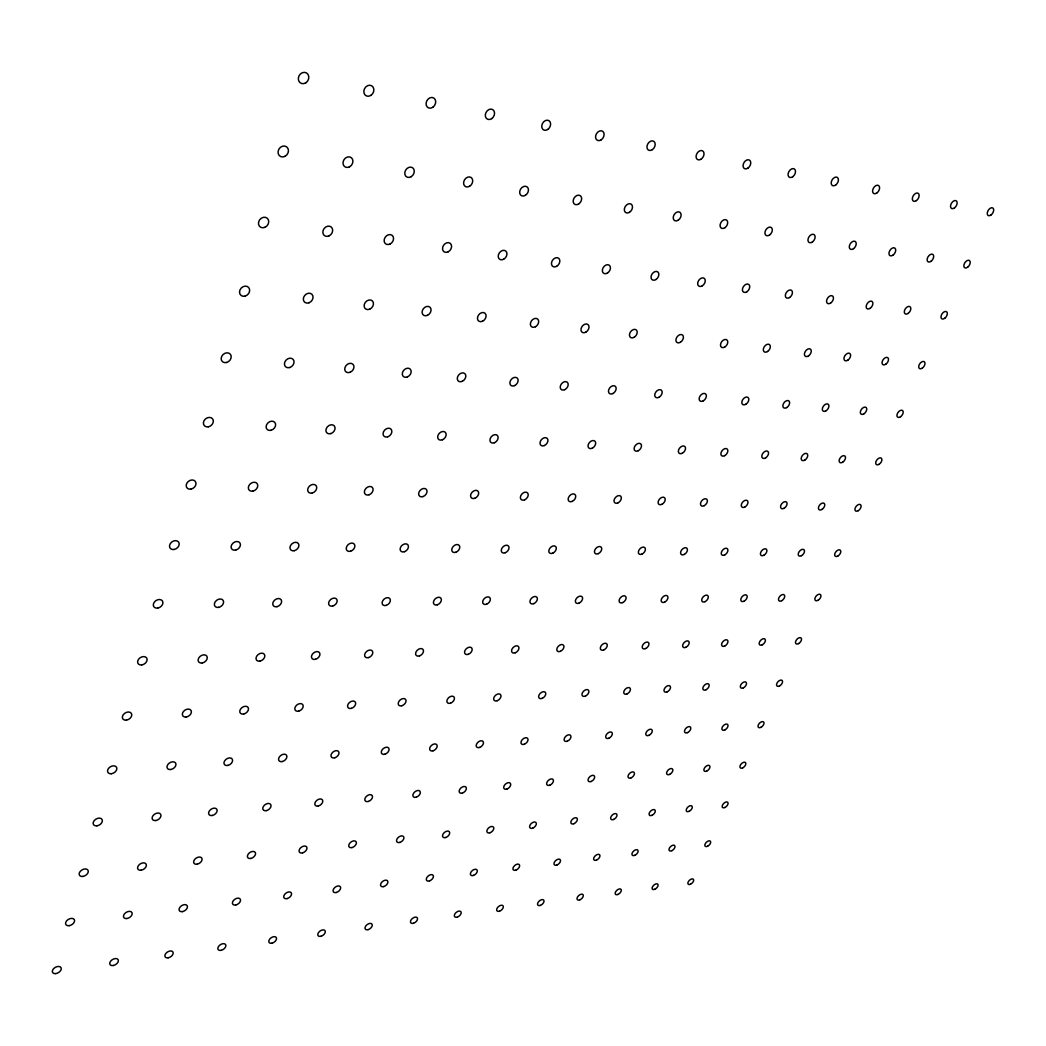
<?xml version="1.0" encoding="UTF-8"?>
<svg xmlns="http://www.w3.org/2000/svg" width="1046" height="1046" viewBox="0 0 1046 1046"><rect width="100%" height="100%" fill="white"/><g stroke="black" fill="none" stroke-linecap="round" stroke-linejoin="round"><path stroke-width="1.5" d="M991.033 214.979A4.432 2.628 -58.3 0 0 992.942 208.062A4.432 2.628 -58.3 0 0 987.437 212.155A4.432 2.628 -58.3 0 0 991.033 214.979M967.628 267.24A4.341 2.589 -57.1 0 0 969.459 260.532A4.341 2.589 -57.1 0 0 964.007 264.599A4.341 2.589 -57.1 0 0 967.628 267.24M944.8 318.232A4.262 2.537 -55.9 0 0 946.552 311.708A4.262 2.537 -55.9 0 0 941.152 315.761A4.262 2.537 -55.9 0 0 944.8 318.232M922.284 368.153A4.184 2.497 -54.7 0 0 924.35 361.759A4.184 2.497 -54.7 0 0 918.924 365.433A4.184 2.497 -54.7 0 0 922.284 368.153M900.541 416.739A4.119 2.445 -53.6 0 0 902.528 410.503A4.119 2.445 -53.6 0 0 897.154 414.177A4.119 2.445 -53.6 0 0 900.541 416.739M879.071 464.319A4.053 2.406 -52.5 0 0 881.36 458.213A4.053 2.406 -52.5 0 0 875.986 461.521A4.053 2.406 -52.5 0 0 879.071 464.319M858.321 510.657A3.988 2.354 -51.4 0 0 860.544 504.708A3.988 2.354 -51.4 0 0 855.21 508.016A3.988 2.354 -51.4 0 0 858.321 510.657M837.833 556.054A3.936 2.301 -50.3 0 0 840.343 550.222A3.936 2.301 -50.3 0 0 835.022 553.203A3.936 2.301 -50.3 0 0 837.833 556.054M818.024 600.299A3.87 2.262 -49.3 0 0 820.469 594.599A3.87 2.262 -49.3 0 0 815.187 597.593A3.87 2.262 -49.3 0 0 818.024 600.299M798.66 643.552A3.831 2.21 -48.4 0 0 801.053 637.982A3.831 2.21 -48.4 0 0 795.81 640.989A3.831 2.21 -48.4 0 0 798.66 643.552M779.518 685.954A3.779 2.17 -47.5 0 0 782.173 680.501A3.779 2.17 -47.5 0 0 776.956 683.195A3.779 2.17 -47.5 0 0 779.518 685.954M761.004 727.31A3.739 2.118 -46.6 0 0 763.606 721.975A3.739 2.118 -46.6 0 0 758.428 724.695A3.739 2.118 -46.6 0 0 761.004 727.31M742.673 767.882A3.687 2.079 -45.8 0 0 745.537 762.665A3.687 2.079 -45.8 0 0 740.398 765.084A3.687 2.079 -45.8 0 0 742.673 767.882M724.956 807.473A3.648 2.027 -45 0 0 727.768 802.36A3.648 2.027 -45 0 0 722.655 804.805A3.648 2.027 -45 0 0 724.956 807.473M707.606 846.227A3.622 1.987 -44.3 0 0 710.378 841.206A3.622 1.987 -44.3 0 0 705.292 843.677A3.622 1.987 -44.3 0 0 707.606 846.227M690.412 884.262A3.583 1.948 -43.7 0 0 693.433 879.346A3.583 1.948 -43.7 0 0 688.412 881.543A3.583 1.948 -43.7 0 0 690.412 884.262M954.475 207.919A4.511 2.746 -58.5 0 0 956.332 200.858A4.511 2.746 -58.5 0 0 950.696 205.029A4.511 2.746 -58.5 0 0 954.475 207.919M931.071 261.278A4.419 2.693 -57.2 0 0 932.862 254.426A4.419 2.693 -57.2 0 0 927.279 258.571A4.419 2.693 -57.2 0 0 931.071 261.278M908.033 313.473A4.328 2.641 -55.9 0 0 910.125 306.766A4.328 2.641 -55.9 0 0 904.529 310.505A4.328 2.641 -55.9 0 0 908.033 313.473M885.779 364.23A4.249 2.589 -54.7 0 0 887.806 357.706A4.249 2.589 -54.7 0 0 882.249 361.445A4.249 2.589 -54.7 0 0 885.779 364.23M863.839 413.902A4.184 2.55 -53.4 0 0 866.166 407.522A4.184 2.55 -53.4 0 0 860.61 410.882A4.184 2.55 -53.4 0 0 863.839 413.902M842.645 462.24A4.119 2.497 -52.2 0 0 844.907 456.03A4.119 2.497 -52.2 0 0 839.389 459.39A4.119 2.497 -52.2 0 0 842.645 462.24M821.96 509.441A4.053 2.445 -51.1 0 0 824.156 503.374A4.053 2.445 -51.1 0 0 818.678 506.761A4.053 2.445 -51.1 0 0 821.96 509.441M801.524 555.661A4.001 2.393 -50 0 0 804.008 549.738A4.001 2.393 -50 0 0 798.556 552.759A4.001 2.393 -50 0 0 801.524 555.661M781.78 600.692A3.936 2.34 -48.9 0 0 784.212 594.899A3.936 2.34 -48.9 0 0 778.799 597.946A3.936 2.34 -48.9 0 0 781.78 600.692M762.273 644.807A3.896 2.288 -47.9 0 0 764.992 639.145A3.896 2.288 -47.9 0 0 759.592 641.865A3.896 2.288 -47.9 0 0 762.273 644.807M743.431 687.823A3.844 2.249 -47 0 0 746.086 682.28A3.844 2.249 -47 0 0 740.725 685.025A3.844 2.249 -47 0 0 743.431 687.823M724.996 729.86A3.792 2.197 -46.1 0 0 727.598 724.447A3.792 2.197 -46.1 0 0 722.276 727.205A3.792 2.197 -46.1 0 0 724.996 729.86M706.756 771.085A3.753 2.144 -45.3 0 0 709.633 765.79A3.753 2.144 -45.3 0 0 704.35 768.248A3.753 2.144 -45.3 0 0 706.756 771.085M689.131 811.317A3.713 2.092 -44.5 0 0 691.955 806.113A3.713 2.092 -44.5 0 0 686.699 808.597A3.713 2.092 -44.5 0 0 689.131 811.317M671.885 850.66A3.674 2.053 -43.8 0 0 674.657 845.56A3.674 2.053 -43.8 0 0 669.44 848.084A3.674 2.053 -43.8 0 0 671.885 850.66M654.796 889.27A3.648 2 -43.1 0 0 657.829 884.275A3.648 2 -43.1 0 0 652.665 886.511A3.648 2 -43.1 0 0 654.796 889.27M916.453 200.584A4.589 2.85 -58.6 0 0 918.27 193.366A4.589 2.85 -58.6 0 0 912.491 197.602A4.589 2.85 -58.6 0 0 916.453 200.584M893.088 255.08A4.498 2.811 -57.3 0 0 894.827 248.072A4.498 2.811 -57.3 0 0 889.1 252.295A4.498 2.811 -57.3 0 0 893.088 255.08M870.076 308.361A4.406 2.746 -55.9 0 0 872.142 301.51A4.406 2.746 -55.9 0 0 866.389 305.327A4.406 2.746 -55.9 0 0 870.076 308.361M847.875 360.151A4.328 2.693 -54.5 0 0 849.862 353.496A4.328 2.693 -54.5 0 0 844.161 357.301A4.328 2.693 -54.5 0 0 847.875 360.151M825.987 410.817A4.249 2.641 -53.2 0 0 828.288 404.305A4.249 2.641 -53.2 0 0 822.587 407.718A4.249 2.641 -53.2 0 0 825.987 410.817M804.858 460.083A4.184 2.589 -52 0 0 807.094 453.755A4.184 2.589 -52 0 0 801.445 457.18A4.184 2.589 -52 0 0 804.858 460.083M784.016 508.317A4.119 2.537 -50.7 0 0 786.553 502.132A4.119 2.537 -50.7 0 0 780.904 505.192A4.119 2.537 -50.7 0 0 784.016 508.317M763.894 555.256A4.066 2.484 -49.6 0 0 766.365 549.215A4.066 2.484 -49.6 0 0 760.756 552.301A4.066 2.484 -49.6 0 0 763.894 555.256M744.242 601.097A4.014 2.432 -48.5 0 0 746.648 595.213A4.014 2.432 -48.5 0 0 741.091 598.312A4.014 2.432 -48.5 0 0 744.242 601.097M724.813 645.997A3.962 2.38 -47.4 0 0 727.532 640.244A3.962 2.38 -47.4 0 0 721.988 643.002A3.962 2.38 -47.4 0 0 724.813 645.997M706.063 689.745A3.909 2.327 -46.4 0 0 708.717 684.11A3.909 2.327 -46.4 0 0 703.213 686.908A3.909 2.327 -46.4 0 0 706.063 689.745M687.523 732.618A3.87 2.275 -45.5 0 0 690.452 727.114A3.87 2.275 -45.5 0 0 684.986 729.585A3.87 2.275 -45.5 0 0 687.523 732.618M669.61 774.406A3.818 2.223 -44.7 0 0 672.486 769.019A3.818 2.223 -44.7 0 0 667.06 771.517A3.818 2.223 -44.7 0 0 669.61 774.406M652.089 815.279A3.779 2.17 -43.9 0 0 654.914 809.983A3.779 2.17 -43.9 0 0 649.527 812.533A3.779 2.17 -43.9 0 0 652.089 815.279M634.739 855.34A3.739 2.118 -43.1 0 0 637.838 850.176A3.739 2.118 -43.1 0 0 632.503 852.412A3.739 2.118 -43.1 0 0 634.739 855.34M617.99 894.435A3.713 2.066 -42.5 0 0 621.036 889.375A3.713 2.066 -42.5 0 0 615.728 891.65A3.713 2.066 -42.5 0 0 617.99 894.435M876.901 192.961A4.668 2.981 -58.8 0 0 878.653 185.573A4.668 2.981 -58.8 0 0 872.73 189.888A4.668 2.981 -58.8 0 0 876.901 192.961M853.588 248.634A4.576 2.929 -57.3 0 0 855.262 241.482A4.576 2.929 -57.3 0 0 849.404 245.784A4.576 2.929 -57.3 0 0 853.588 248.634M830.629 303.052A4.485 2.863 -55.9 0 0 832.642 296.057A4.485 2.863 -55.9 0 0 826.745 299.941A4.485 2.863 -55.9 0 0 830.629 303.052M808.493 355.915A4.406 2.811 -54.4 0 0 810.441 349.116A4.406 2.811 -54.4 0 0 804.596 352.999A4.406 2.811 -54.4 0 0 808.493 355.915M786.684 407.6A4.328 2.759 -53 0 0 788.946 400.958A4.328 2.759 -53 0 0 783.101 404.449A4.328 2.759 -53 0 0 786.684 407.6M765.646 457.86A4.262 2.693 -51.6 0 0 767.842 451.388A4.262 2.693 -51.6 0 0 762.037 454.879A4.262 2.693 -51.6 0 0 765.646 457.86M744.883 507.009A4.197 2.641 -50.3 0 0 747.406 500.707A4.197 2.641 -50.3 0 0 741.601 503.819A4.197 2.641 -50.3 0 0 744.883 507.009M724.865 554.838A4.132 2.576 -49.1 0 0 727.323 548.692A4.132 2.576 -49.1 0 0 721.557 551.83A4.132 2.576 -49.1 0 0 724.865 554.838M705.082 601.646A4.079 2.523 -47.9 0 0 707.841 595.645A4.079 2.523 -47.9 0 0 702.114 598.443A4.079 2.523 -47.9 0 0 705.082 601.646M686.006 647.239A4.027 2.458 -46.9 0 0 688.713 641.368A4.027 2.458 -46.9 0 0 683.012 644.192A4.027 2.458 -46.9 0 0 686.006 647.239M667.139 691.864A3.975 2.406 -45.8 0 0 670.133 686.137A3.975 2.406 -45.8 0 0 664.485 688.621A3.975 2.406 -45.8 0 0 667.139 691.864M648.938 735.351A3.936 2.354 -44.9 0 0 651.88 729.742A3.936 2.354 -44.9 0 0 646.258 732.265A3.936 2.354 -44.9 0 0 648.938 735.351M631.156 777.845A3.896 2.301 -44 0 0 634.046 772.353A3.896 2.301 -44 0 0 628.463 774.916A3.896 2.301 -44 0 0 631.156 777.845M613.544 819.476A3.844 2.236 -43.2 0 0 616.709 814.128A3.844 2.236 -43.2 0 0 611.191 816.364A3.844 2.236 -43.2 0 0 613.544 819.476M596.56 860.073A3.818 2.184 -42.5 0 0 599.672 854.83A3.818 2.184 -42.5 0 0 594.18 857.119A3.818 2.184 -42.5 0 0 596.56 860.073M579.942 899.782A3.779 2.131 -41.8 0 0 583.001 894.631A3.779 2.131 -41.8 0 0 577.549 896.958A3.779 2.131 -41.8 0 0 579.942 899.782M835.702 185.011A4.759 3.112 -59 0 0 837.401 177.454A4.759 3.112 -59 0 0 831.322 181.86A4.759 3.112 -59 0 0 835.702 185.011M812.467 241.927A4.655 3.046 -57.4 0 0 814.089 234.605A4.655 3.046 -57.4 0 0 808.074 238.998A4.655 3.046 -57.4 0 0 812.467 241.927M789.586 297.522A4.563 2.994 -55.8 0 0 791.561 290.383A4.563 2.994 -55.8 0 0 785.507 294.331A4.563 2.994 -55.8 0 0 789.586 297.522M767.555 351.508A4.485 2.929 -54.2 0 0 769.451 344.565A4.485 2.929 -54.2 0 0 763.462 348.514A4.485 2.929 -54.2 0 0 767.555 351.508M745.837 404.266A4.406 2.863 -52.7 0 0 748.073 397.493A4.406 2.863 -52.7 0 0 742.059 401.036A4.406 2.863 -52.7 0 0 745.837 404.266M724.656 455.677A4.341 2.798 -51.3 0 0 727.232 449.074A4.341 2.798 -51.3 0 0 721.217 452.225A4.341 2.798 -51.3 0 0 724.656 455.677M704.259 505.663A4.276 2.746 -49.9 0 0 706.756 499.23A4.276 2.746 -49.9 0 0 700.794 502.407A4.276 2.746 -49.9 0 0 704.259 505.663M684.359 554.406A4.21 2.68 -48.6 0 0 686.791 548.143A4.21 2.68 -48.6 0 0 680.881 551.334A4.21 2.68 -48.6 0 0 684.359 554.406M664.707 602.091A4.158 2.615 -47.4 0 0 667.453 595.985A4.158 2.615 -47.4 0 0 661.556 598.822A4.158 2.615 -47.4 0 0 664.707 602.091M645.761 648.507A4.106 2.55 -46.2 0 0 648.455 642.545A4.106 2.55 -46.2 0 0 642.597 645.408A4.106 2.55 -46.2 0 0 645.761 648.507M627.025 693.929A4.053 2.497 -45.2 0 0 630.032 688.111A4.053 2.497 -45.2 0 0 624.214 690.648A4.053 2.497 -45.2 0 0 627.025 693.929M608.981 738.175A4.001 2.432 -44.2 0 0 611.923 732.488A4.001 2.432 -44.2 0 0 606.144 735.05A4.001 2.432 -44.2 0 0 608.981 738.175M591.108 781.493A3.962 2.38 -43.3 0 0 594.337 775.949A3.962 2.38 -43.3 0 0 588.61 778.198A3.962 2.38 -43.3 0 0 591.108 781.493M573.875 823.712A3.923 2.314 -42.5 0 0 577.052 818.273A3.923 2.314 -42.5 0 0 571.378 820.574A3.923 2.314 -42.5 0 0 573.875 823.712M557.047 864.977A3.883 2.262 -41.7 0 0 560.172 859.642A3.883 2.262 -41.7 0 0 554.524 861.982A3.883 2.262 -41.7 0 0 557.047 864.977M540.364 905.405A3.844 2.21 -41 0 0 543.763 900.201A3.844 2.21 -41 0 0 538.18 902.24A3.844 2.21 -41 0 0 540.364 905.405M792.776 176.722A4.851 3.243 -59.2 0 0 794.411 168.994A4.851 3.243 -59.2 0 0 788.174 173.479A4.851 3.243 -59.2 0 0 792.776 176.722M769.647 234.945A4.746 3.19 -57.4 0 0 771.203 227.453A4.746 3.19 -57.4 0 0 765.031 231.924A4.746 3.19 -57.4 0 0 769.647 234.945M746.87 291.769A4.655 3.125 -55.7 0 0 748.792 284.46A4.655 3.125 -55.7 0 0 742.568 288.5A4.655 3.125 -55.7 0 0 746.87 291.769M724.695 347.089A4.563 3.06 -54 0 0 726.97 339.976A4.563 3.06 -54 0 0 720.72 343.572A4.563 3.06 -54 0 0 724.695 347.089M703.357 400.801A4.485 2.981 -52.4 0 0 705.553 393.884A4.485 2.981 -52.4 0 0 699.369 397.493A4.485 2.981 -52.4 0 0 703.357 400.801M682.306 453.258A4.419 2.916 -50.8 0 0 684.855 446.524A4.419 2.916 -50.8 0 0 678.658 449.741A4.419 2.916 -50.8 0 0 682.306 453.258M662.053 504.25A4.354 2.85 -49.3 0 0 664.524 497.687A4.354 2.85 -49.3 0 0 658.392 500.929A4.354 2.85 -49.3 0 0 662.053 504.25M642.048 554.079A4.289 2.785 -48 0 0 644.859 547.699A4.289 2.785 -48 0 0 638.74 550.562A4.289 2.785 -48 0 0 642.048 554.079M622.788 602.561A4.223 2.72 -46.7 0 0 625.534 596.325A4.223 2.72 -46.7 0 0 619.467 599.227A4.223 2.72 -46.7 0 0 622.788 602.561M603.764 649.945A4.171 2.654 -45.5 0 0 606.824 643.891A4.171 2.654 -45.5 0 0 600.783 646.428A4.171 2.654 -45.5 0 0 603.764 649.945M585.433 696.087A4.132 2.589 -44.4 0 0 588.44 690.164A4.132 2.589 -44.4 0 0 582.439 692.74A4.132 2.589 -44.4 0 0 585.433 696.087M567.311 741.209A4.079 2.523 -43.4 0 0 570.606 735.456A4.079 2.523 -43.4 0 0 564.67 737.705A4.079 2.523 -43.4 0 0 567.311 741.209M549.843 785.18A4.04 2.458 -42.5 0 0 553.086 779.532A4.04 2.458 -42.5 0 0 547.189 781.833A4.04 2.458 -42.5 0 0 549.843 785.18M532.793 828.118A4.001 2.406 -41.7 0 0 535.983 822.574A4.001 2.406 -41.7 0 0 530.126 824.928A4.001 2.406 -41.7 0 0 532.793 828.118M515.9 870.141A3.962 2.34 -40.9 0 0 519.378 864.767A3.962 2.34 -40.9 0 0 513.586 866.794A3.962 2.34 -40.9 0 0 515.9 870.141M499.622 911.131A3.923 2.275 -40.2 0 0 503.048 905.836A3.923 2.275 -40.2 0 0 497.295 907.928A3.923 2.275 -40.2 0 0 499.622 911.131M748.008 168.079A4.942 3.4 -59.4 0 0 749.564 160.156A4.942 3.4 -59.4 0 0 743.157 164.745A4.942 3.4 -59.4 0 0 748.008 168.079M724.996 227.662A4.838 3.334 -57.4 0 0 726.473 219.987A4.838 3.334 -57.4 0 0 720.145 224.55A4.838 3.334 -57.4 0 0 724.996 227.662M702.363 285.78A4.746 3.256 -55.6 0 0 704.22 278.301A4.746 3.256 -55.6 0 0 697.826 282.407A4.746 3.256 -55.6 0 0 702.363 285.78M680.331 342.317A4.655 3.19 -53.7 0 0 682.554 335.047A4.655 3.19 -53.7 0 0 676.134 338.708A4.655 3.19 -53.7 0 0 680.331 342.317M659.137 397.192A4.576 3.112 -52 0 0 661.294 390.119A4.576 3.112 -52 0 0 654.94 393.806A4.576 3.112 -52 0 0 659.137 397.192M638.256 450.748A4.498 3.046 -50.3 0 0 640.767 443.883A4.498 3.046 -50.3 0 0 634.399 447.152A4.498 3.046 -50.3 0 0 638.256 450.748M617.898 502.917A4.432 2.968 -48.7 0 0 620.762 496.249A4.432 2.968 -48.7 0 0 614.407 499.125A4.432 2.968 -48.7 0 0 617.898 502.917M598.338 553.622A4.367 2.903 -47.3 0 0 601.123 547.11A4.367 2.903 -47.3 0 0 594.821 550.026A4.367 2.903 -47.3 0 0 598.338 553.622M579 603.15A4.315 2.824 -45.9 0 0 582.125 596.835A4.315 2.824 -45.9 0 0 575.849 599.371A4.315 2.824 -45.9 0 0 579 603.15M560.408 651.331A4.262 2.759 -44.7 0 0 563.467 645.16A4.262 2.759 -44.7 0 0 557.243 647.749A4.262 2.759 -44.7 0 0 560.408 651.331M542.273 698.323A4.21 2.68 -43.6 0 0 545.267 692.282A4.21 2.68 -43.6 0 0 539.095 694.923A4.21 2.68 -43.6 0 0 542.273 698.323M524.321 744.255A4.158 2.615 -42.6 0 0 527.642 738.398A4.158 2.615 -42.6 0 0 521.523 740.686A4.158 2.615 -42.6 0 0 524.321 744.255M507.062 788.998A4.119 2.55 -41.6 0 0 510.317 783.258A4.119 2.55 -41.6 0 0 504.237 785.598A4.119 2.55 -41.6 0 0 507.062 788.998M489.959 832.76A4.079 2.484 -40.8 0 0 493.516 827.177A4.079 2.484 -40.8 0 0 487.514 829.203A4.079 2.484 -40.8 0 0 489.959 832.76M473.511 875.41A4.04 2.419 -40.1 0 0 477.015 869.932A4.04 2.419 -40.1 0 0 471.04 872.011A4.04 2.419 -40.1 0 0 473.511 875.41M457.442 917.054A4.001 2.354 -39.4 0 0 460.881 911.681A4.001 2.354 -39.4 0 0 454.958 913.812A4.001 2.354 -39.4 0 0 457.442 917.054M701.265 159.057A5.047 3.556 -59.5 0 0 702.729 150.938A5.047 3.556 -59.5 0 0 696.152 155.619A5.047 3.556 -59.5 0 0 701.265 159.057M678.148 220.248A4.929 3.478 -57.4 0 0 680.018 212.351A4.929 3.478 -57.4 0 0 673.376 216.535A4.929 3.478 -57.4 0 0 678.148 220.248M655.947 279.53A4.838 3.413 -55.4 0 0 657.738 271.882A4.838 3.413 -55.4 0 0 651.161 276.066A4.838 3.413 -55.4 0 0 655.947 279.53M634.085 337.348A4.746 3.334 -53.4 0 0 636.269 329.908A4.746 3.334 -53.4 0 0 629.653 333.648A4.746 3.334 -53.4 0 0 634.085 337.348M612.812 393.571A4.655 3.256 -51.4 0 0 615.375 386.353A4.655 3.256 -51.4 0 0 608.746 389.661A4.655 3.256 -51.4 0 0 612.812 393.571M592.389 448.146A4.589 3.177 -49.6 0 0 594.873 441.124A4.589 3.177 -49.6 0 0 588.31 444.458A4.589 3.177 -49.6 0 0 592.389 448.146M572.227 501.4A4.511 3.099 -48 0 0 575.078 494.588A4.511 3.099 -48 0 0 568.514 497.517A4.511 3.099 -48 0 0 572.227 501.4M552.863 553.138A4.459 3.02 -46.4 0 0 555.648 546.496A4.459 3.02 -46.4 0 0 549.15 549.464A4.459 3.02 -46.4 0 0 552.863 553.138M533.735 603.647A4.393 2.942 -45 0 0 536.86 597.214A4.393 2.942 -45 0 0 530.387 599.803A4.393 2.942 -45 0 0 533.735 603.647M515.364 652.756A4.341 2.863 -43.8 0 0 518.424 646.467A4.341 2.863 -43.8 0 0 512.004 649.108A4.341 2.863 -43.8 0 0 515.364 652.756M497.177 700.742A4.289 2.785 -42.6 0 0 500.576 694.636A4.289 2.785 -42.6 0 0 494.209 696.924A4.289 2.785 -42.6 0 0 497.177 700.742M479.709 747.419A4.249 2.72 -41.6 0 0 483.043 741.457A4.249 2.72 -41.6 0 0 476.715 743.798A4.249 2.72 -41.6 0 0 479.709 747.419M462.41 793.051A4.21 2.641 -40.7 0 0 466.058 787.259A4.21 2.641 -40.7 0 0 459.809 789.272A4.21 2.641 -40.7 0 0 462.41 793.051M445.792 837.493A4.158 2.576 -39.8 0 0 449.375 831.805A4.158 2.576 -39.8 0 0 443.177 833.871A4.158 2.576 -39.8 0 0 445.792 837.493M429.566 880.863A4.132 2.497 -39.1 0 0 433.096 875.28A4.132 2.497 -39.1 0 0 426.938 877.411A4.132 2.497 -39.1 0 0 429.566 880.863M413.471 923.278A4.092 2.432 -38.5 0 0 417.302 917.865A4.092 2.432 -38.5 0 0 411.235 919.682A4.092 2.432 -38.5 0 0 413.471 923.278M652.403 149.63A5.152 3.726 -59.7 0 0 653.789 141.302A5.152 3.726 -59.7 0 0 647.016 146.074A5.152 3.726 -59.7 0 0 652.403 149.63M629.483 212.312A5.034 3.648 -57.4 0 0 631.287 204.218A5.034 3.648 -57.4 0 0 624.449 208.494A5.034 3.648 -57.4 0 0 629.483 212.312M607.504 273.006A4.929 3.569 -55.1 0 0 609.217 265.174A4.929 3.569 -55.1 0 0 602.457 269.45A4.929 3.569 -55.1 0 0 607.504 273.006M585.852 332.157A4.838 3.478 -52.9 0 0 587.983 324.548A4.838 3.478 -52.9 0 0 581.158 328.366A4.838 3.478 -52.9 0 0 585.852 332.157M564.801 389.648A4.746 3.4 -50.8 0 0 567.324 382.274A4.746 3.4 -50.8 0 0 560.486 385.647A4.746 3.4 -50.8 0 0 564.801 389.648M544.325 445.557A4.681 3.308 -48.9 0 0 547.228 438.418A4.681 3.308 -48.9 0 0 540.39 441.36A4.681 3.308 -48.9 0 0 544.325 445.557M524.674 499.818A4.602 3.23 -47.1 0 0 527.498 492.862A4.602 3.23 -47.1 0 0 520.725 495.856A4.602 3.23 -47.1 0 0 524.674 499.818M505.27 552.746A4.55 3.138 -45.5 0 0 508.461 546.012A4.55 3.138 -45.5 0 0 501.727 548.601A4.55 3.138 -45.5 0 0 505.27 552.746M486.651 604.17A4.485 3.06 -44 0 0 489.776 597.593A4.485 3.06 -44 0 0 483.095 600.247A4.485 3.06 -44 0 0 486.651 604.17M468.242 654.351A4.432 2.981 -42.7 0 0 471.72 647.997A4.432 2.981 -42.7 0 0 465.091 650.272A4.432 2.981 -42.7 0 0 468.242 654.351M450.578 703.147A4.38 2.89 -41.6 0 0 453.99 696.937A4.38 2.89 -41.6 0 0 447.413 699.264A4.38 2.89 -41.6 0 0 450.578 703.147M433.096 750.806A4.341 2.811 -40.5 0 0 436.836 744.791A4.341 2.811 -40.5 0 0 430.324 746.766A4.341 2.811 -40.5 0 0 433.096 750.806M416.321 797.17A4.289 2.733 -39.6 0 0 419.982 791.273A4.289 2.733 -39.6 0 0 413.523 793.326A4.289 2.733 -39.6 0 0 416.321 797.17M399.951 842.396A4.249 2.667 -38.8 0 0 403.56 836.617A4.249 2.667 -38.8 0 0 397.153 838.735A4.249 2.667 -38.8 0 0 399.951 842.396M383.725 886.59A4.21 2.589 -38.1 0 0 387.635 880.994A4.21 2.589 -38.1 0 0 381.319 882.785A4.21 2.589 -38.1 0 0 383.725 886.59M368.14 929.646A4.184 2.523 -37.4 0 0 371.997 924.141A4.184 2.523 -37.4 0 0 365.734 926.011A4.184 2.523 -37.4 0 0 368.14 929.646M601.306 139.772A5.256 3.909 -59.9 0 0 602.588 131.234A5.256 3.909 -59.9 0 0 595.619 136.098A5.256 3.909 -59.9 0 0 601.306 139.772M578.621 204.022A5.138 3.818 -57.3 0 0 580.347 195.72A5.138 3.818 -57.3 0 0 573.286 200.087A5.138 3.818 -57.3 0 0 578.621 204.022M556.59 266.364A5.034 3.739 -54.8 0 0 558.747 258.336A5.034 3.739 -54.8 0 0 551.634 262.193A5.034 3.739 -54.8 0 0 556.59 266.364M535.487 326.744A4.929 3.648 -52.3 0 0 537.552 318.965A4.929 3.648 -52.3 0 0 530.531 322.848A4.929 3.648 -52.3 0 0 535.487 326.744M514.697 385.569A4.851 3.556 -50 0 0 517.182 378.024A4.851 3.556 -50 0 0 510.121 381.45A4.851 3.556 -50 0 0 514.697 385.569M494.47 442.72A4.772 3.452 -48 0 0 497.36 435.424A4.772 3.452 -48 0 0 490.299 438.418A4.772 3.452 -48 0 0 494.47 442.72M475.106 498.171A4.707 3.36 -46.1 0 0 477.904 491.071A4.707 3.36 -46.1 0 0 470.909 494.117A4.707 3.36 -46.1 0 0 475.106 498.171M455.964 552.223A4.642 3.269 -44.4 0 0 459.155 545.358A4.642 3.269 -44.4 0 0 452.186 547.999A4.642 3.269 -44.4 0 0 455.964 552.223M437.346 604.81A4.589 3.177 -42.9 0 0 440.902 598.181A4.589 3.177 -42.9 0 0 433.985 600.43A4.589 3.177 -42.9 0 0 437.346 604.81M419.498 655.907A4.524 3.099 -41.5 0 0 422.989 649.422A4.524 3.099 -41.5 0 0 416.125 651.736A4.524 3.099 -41.5 0 0 419.498 655.907M401.847 705.749A4.485 3.007 -40.4 0 0 405.665 699.486A4.485 3.007 -40.4 0 0 398.879 701.448A4.485 3.007 -40.4 0 0 401.847 705.749M384.915 754.218A4.432 2.916 -39.3 0 0 388.681 748.086A4.432 2.916 -39.3 0 0 381.947 750.113A4.432 2.916 -39.3 0 0 384.915 754.218M368.414 801.445A4.393 2.837 -38.4 0 0 372.115 795.444A4.393 2.837 -38.4 0 0 365.433 797.549A4.393 2.837 -38.4 0 0 368.414 801.445M352.071 847.574A4.354 2.759 -37.7 0 0 356.098 841.755A4.354 2.759 -37.7 0 0 349.508 843.534A4.354 2.759 -37.7 0 0 352.071 847.574M336.394 892.473A4.315 2.68 -37 0 0 340.355 886.76A4.315 2.68 -37 0 0 333.818 888.603A4.315 2.68 -37 0 0 336.394 892.473M321.096 936.262A4.276 2.602 -36.4 0 0 325.005 930.652A4.276 2.602 -36.4 0 0 318.52 932.561A4.276 2.602 -36.4 0 0 321.096 936.262M547.79 129.443A5.361 4.106 -60.1 0 0 548.967 120.669A5.361 4.106 -60.1 0 0 541.789 125.651A5.361 4.106 -60.1 0 0 547.79 129.443M525.393 195.341A5.243 4.014 -57.2 0 0 527.027 186.829A5.243 4.014 -57.2 0 0 519.757 191.287A5.243 4.014 -57.2 0 0 525.393 195.341M503.662 259.238A5.138 3.909 -54.3 0 0 505.741 251.014A5.138 3.909 -54.3 0 0 498.393 254.949A5.138 3.909 -54.3 0 0 503.662 259.238M482.559 321.24A5.034 3.818 -51.6 0 0 485.069 313.29A5.034 3.818 -51.6 0 0 477.695 316.755A5.034 3.818 -51.6 0 0 482.559 321.24M462.358 381.293A4.955 3.713 -49.1 0 0 464.803 373.579A4.955 3.713 -49.1 0 0 457.507 377.083A4.955 3.713 -49.1 0 0 462.358 381.293M442.445 439.765A4.877 3.609 -46.8 0 0 445.308 432.299A4.877 3.609 -46.8 0 0 437.999 435.358A4.877 3.609 -46.8 0 0 442.445 439.765M423.094 496.562A4.812 3.517 -44.8 0 0 426.35 489.371A4.812 3.517 -44.8 0 0 419.067 491.999A4.812 3.517 -44.8 0 0 423.094 496.562M404.567 551.673A4.746 3.413 -43.1 0 0 407.757 544.665A4.746 3.413 -43.1 0 0 400.54 547.359A4.746 3.413 -43.1 0 0 404.567 551.673M386.262 605.373A4.681 3.308 -41.5 0 0 389.818 598.6A4.681 3.308 -41.5 0 0 382.653 600.901A4.681 3.308 -41.5 0 0 386.262 605.373M368.44 657.607A4.629 3.216 -40.2 0 0 372.376 651.083A4.629 3.216 -40.2 0 0 365.276 653.005A4.629 3.216 -40.2 0 0 368.44 657.607M351.391 708.364A4.589 3.125 -39 0 0 355.248 701.971A4.589 3.125 -39 0 0 348.213 703.984A4.589 3.125 -39 0 0 351.391 708.364M334.785 757.775A4.537 3.033 -38 0 0 338.577 751.525A4.537 3.033 -38 0 0 331.608 753.604A4.537 3.033 -38 0 0 334.785 757.775M318.337 805.982A4.498 2.942 -37.2 0 0 322.469 799.942A4.498 2.942 -37.2 0 0 315.591 801.681A4.498 2.942 -37.2 0 0 318.337 805.982M302.582 852.869A4.459 2.85 -36.4 0 0 306.648 846.946A4.459 2.85 -36.4 0 0 299.823 848.764A4.459 2.85 -36.4 0 0 302.582 852.869M287.232 898.566A4.419 2.772 -35.8 0 0 291.233 892.761A4.419 2.772 -35.8 0 0 284.46 894.644A4.419 2.772 -35.8 0 0 287.232 898.566M271.986 943.191A4.38 2.693 -35.2 0 0 276.314 937.582A4.38 2.693 -35.2 0 0 269.659 939.151A4.38 2.693 -35.2 0 0 271.986 943.191M491.698 118.629A5.478 4.315 -60.4 0 0 492.744 109.608A5.478 4.315 -60.4 0 0 485.344 114.694A5.478 4.315 -60.4 0 0 491.698 118.629M469.641 186.253A5.361 4.21 -57 0 0 471.171 177.519A5.361 4.21 -57 0 0 463.666 182.056A5.361 4.21 -57 0 0 469.641 186.253M448.25 251.785A5.243 4.106 -53.7 0 0 450.251 243.339A5.243 4.106 -53.7 0 0 442.667 247.366A5.243 4.106 -53.7 0 0 448.25 251.785M427.487 315.33A5.152 4.001 -50.6 0 0 429.945 307.184A5.152 4.001 -50.6 0 0 422.323 310.714A5.152 4.001 -50.6 0 0 427.487 315.33M407.339 376.965A5.06 3.883 -47.9 0 0 410.241 369.12A5.06 3.883 -47.9 0 0 402.605 372.18A5.06 3.883 -47.9 0 0 407.339 376.965M387.778 436.797A4.982 3.779 -45.5 0 0 391.099 429.239A4.982 3.779 -45.5 0 0 383.477 431.854A4.982 3.779 -45.5 0 0 387.778 436.797M369.094 494.771A4.916 3.661 -43.3 0 0 372.337 487.41A4.916 3.661 -43.3 0 0 364.793 490.103A4.916 3.661 -43.3 0 0 369.094 494.771M350.632 551.216A4.851 3.556 -41.5 0 0 354.28 544.129A4.851 3.556 -41.5 0 0 346.775 546.391A4.851 3.556 -41.5 0 0 350.632 551.216M332.68 606.052A4.799 3.452 -40 0 0 336.707 599.24A4.799 3.452 -40 0 0 329.281 601.123A4.799 3.452 -40 0 0 332.68 606.052M315.526 659.294A4.746 3.347 -38.6 0 0 319.475 652.639A4.746 3.347 -38.6 0 0 312.113 654.6A4.746 3.347 -38.6 0 0 315.526 659.294M298.829 711.084A4.694 3.243 -37.5 0 0 302.725 704.573A4.694 3.243 -37.5 0 0 295.43 706.612A4.694 3.243 -37.5 0 0 298.829 711.084M282.302 761.553A4.655 3.138 -36.6 0 0 286.552 755.277A4.655 3.138 -36.6 0 0 279.347 756.964A4.655 3.138 -36.6 0 0 282.302 761.553M266.495 810.611A4.602 3.046 -35.8 0 0 270.679 804.452A4.602 3.046 -35.8 0 0 263.54 806.231A4.602 3.046 -35.8 0 0 266.495 810.611M250.818 858.452A4.563 2.955 -35.1 0 0 255.329 852.529A4.563 2.955 -35.1 0 0 248.32 853.954A4.563 2.955 -35.1 0 0 250.818 858.452M235.834 904.986A4.524 2.863 -34.5 0 0 240.279 899.155A4.524 2.863 -34.5 0 0 233.323 900.684A4.524 2.863 -34.5 0 0 235.834 904.986M221.229 950.33A4.485 2.785 -34 0 0 225.609 944.603A4.485 2.785 -34 0 0 218.706 946.225A4.485 2.785 -34 0 0 221.229 950.33M432.835 107.267A5.609 4.537 -60.6 0 0 433.737 97.984A5.609 4.537 -60.6 0 0 426.101 103.188A5.609 4.537 -60.6 0 0 432.835 107.267M411.17 176.709A5.478 4.432 -56.6 0 0 412.582 167.739A5.478 4.432 -56.6 0 0 404.828 172.394A5.478 4.432 -56.6 0 0 411.17 176.709M390.184 243.966A5.361 4.315 -52.8 0 0 392.093 235.311A5.361 4.315 -52.8 0 0 384.248 239.416A5.361 4.315 -52.8 0 0 390.184 243.966M369.826 309.132A5.256 4.197 -49.4 0 0 372.219 300.777A5.256 4.197 -49.4 0 0 364.322 304.386A5.256 4.197 -49.4 0 0 369.826 309.132M350.083 372.298A5.178 4.079 -46.3 0 0 352.947 364.256A5.178 4.079 -46.3 0 0 345.023 367.381A5.178 4.079 -46.3 0 0 350.083 372.298M330.928 433.567A5.099 3.949 -43.8 0 0 334.236 425.827A5.099 3.949 -43.8 0 0 326.326 428.494A5.099 3.949 -43.8 0 0 330.928 433.567M312.336 493.006A5.034 3.831 -41.6 0 0 316.062 485.579A5.034 3.831 -41.6 0 0 308.204 487.802A5.034 3.831 -41.6 0 0 312.336 493.006M294.279 550.706A4.969 3.713 -39.7 0 0 298.411 543.593A4.969 3.713 -39.7 0 0 290.631 545.397A4.969 3.713 -39.7 0 0 294.279 550.706M277.046 606.667A4.916 3.596 -38.2 0 0 281.113 599.711A4.916 3.596 -38.2 0 0 273.398 601.633A4.916 3.596 -38.2 0 0 277.046 606.667M259.996 661.124A4.864 3.478 -36.9 0 0 264.442 654.456A4.864 3.478 -36.9 0 0 256.832 655.986A4.864 3.478 -36.9 0 0 259.996 661.124M243.731 714A4.812 3.373 -35.9 0 0 248.098 707.462A4.812 3.373 -35.9 0 0 240.554 709.096A4.812 3.373 -35.9 0 0 243.731 714M227.91 765.411A4.772 3.269 -35 0 0 232.199 759.017A4.772 3.269 -35 0 0 224.72 760.743A4.772 3.269 -35 0 0 227.91 765.411M212.207 815.501A4.72 3.164 -34.2 0 0 216.862 809.343A4.72 3.164 -34.2 0 0 209.514 810.728A4.72 3.164 -34.2 0 0 212.207 815.501M197.236 864.179A4.681 3.06 -33.6 0 0 201.813 858.138A4.681 3.06 -33.6 0 0 194.53 859.616A4.681 3.06 -33.6 0 0 197.236 864.179M182.658 911.589A4.642 2.968 -33.1 0 0 187.156 905.653A4.642 2.968 -33.1 0 0 179.938 907.222A4.642 2.968 -33.1 0 0 182.658 911.589M168.158 957.809A4.602 2.877 -32.7 0 0 172.995 952.095A4.602 2.877 -32.7 0 0 165.922 953.337A4.602 2.877 -32.7 0 0 168.158 957.809M370.977 95.33A5.74 4.785 -60.8 0 0 371.722 85.785A5.74 4.785 -60.8 0 0 363.838 91.107A5.74 4.785 -60.8 0 0 370.977 95.33M349.442 166.889A5.596 4.668 -56 0 0 351.338 157.685A5.596 4.668 -56 0 0 343.114 161.855A5.596 4.668 -56 0 0 349.442 166.889M328.915 235.938A5.478 4.537 -51.6 0 0 331.321 227.087A5.478 4.537 -51.6 0 0 323.031 230.708A5.478 4.537 -51.6 0 0 328.915 235.938M309.028 302.778A5.387 4.406 -47.7 0 0 311.93 294.279A5.387 4.406 -47.7 0 0 303.615 297.404A5.387 4.406 -47.7 0 0 309.028 302.778M289.755 367.525A5.295 4.276 -44.4 0 0 293.128 359.379A5.295 4.276 -44.4 0 0 284.826 362.021A5.295 4.276 -44.4 0 0 289.755 367.525M271.071 430.285A5.23 4.132 -41.6 0 0 274.889 422.479A5.23 4.132 -41.6 0 0 266.638 424.663A5.23 4.132 -41.6 0 0 271.071 430.285M252.949 491.123A5.165 4.001 -39.4 0 0 257.198 483.67A5.165 4.001 -39.4 0 0 249.013 485.409A5.165 4.001 -39.4 0 0 252.949 491.123M235.69 550.091A5.099 3.87 -37.6 0 0 239.848 542.809A5.099 3.87 -37.6 0 0 231.754 544.665A5.099 3.87 -37.6 0 0 235.69 550.091M218.601 607.386A5.047 3.739 -36.2 0 0 223.177 600.43A5.047 3.739 -36.2 0 0 215.175 601.868A5.047 3.739 -36.2 0 0 218.601 607.386M202.336 662.968A4.995 3.622 -35 0 0 206.833 656.156A4.995 3.622 -35 0 0 198.91 657.712A4.995 3.622 -35 0 0 202.336 662.968M186.214 717.02A4.942 3.504 -34 0 0 191.078 710.495A4.942 3.504 -34 0 0 183.298 711.685A4.942 3.504 -34 0 0 186.214 717.02M170.864 769.503A4.903 3.386 -33.2 0 0 175.65 763.109A4.903 3.386 -33.2 0 0 167.935 764.417A4.903 3.386 -33.2 0 0 170.864 769.503M155.932 820.522A4.851 3.282 -32.6 0 0 160.653 814.246A4.851 3.282 -32.6 0 0 153.004 815.671A4.851 3.282 -32.6 0 0 155.932 820.522M141.105 870.22A4.812 3.164 -32.1 0 0 146.165 864.192A4.812 3.164 -32.1 0 0 138.673 865.264A4.812 3.164 -32.1 0 0 141.105 870.22M126.971 918.519A4.772 3.073 -31.6 0 0 131.966 912.596A4.772 3.073 -31.6 0 0 124.539 913.773A4.772 3.073 -31.6 0 0 126.971 918.519M113.23 965.523A4.733 2.968 -31.3 0 0 118.146 959.692A4.733 2.968 -31.3 0 0 110.784 960.986A4.733 2.968 -31.3 0 0 113.23 965.523M305.903 82.765A5.871 5.06 -61 0 0 306.478 72.932A5.871 5.06 -61 0 0 298.319 78.385A5.871 5.06 -61 0 0 305.903 82.765M284.904 156.377A5.727 4.916 -55.1 0 0 286.696 146.898A5.727 4.916 -55.1 0 0 278.158 151.16A5.727 4.916 -55.1 0 0 284.904 156.377M264.926 227.322A5.609 4.772 -49.8 0 0 267.24 218.235A5.609 4.772 -49.8 0 0 258.637 221.935A5.609 4.772 -49.8 0 0 264.926 227.322M245.222 296.083A5.518 4.629 -45.4 0 0 248.647 287.48A5.518 4.629 -45.4 0 0 239.913 290.069A5.518 4.629 -45.4 0 0 245.222 296.083M226.485 362.504A5.439 4.472 -41.8 0 0 230.395 354.293A5.439 4.472 -41.8 0 0 221.7 356.398A5.439 4.472 -41.8 0 0 226.485 362.504M208.324 426.82A5.361 4.328 -39 0 0 212.691 419.001A5.361 4.328 -39 0 0 204.075 420.636A5.361 4.328 -39 0 0 208.324 426.82M191.091 489.083A5.295 4.184 -36.9 0 0 195.367 481.448A5.295 4.184 -36.9 0 0 186.842 483.213A5.295 4.184 -36.9 0 0 191.091 489.083M174.015 549.503A5.243 4.04 -35.2 0 0 178.735 542.233A5.243 4.04 -35.2 0 0 170.315 543.58A5.243 4.04 -35.2 0 0 174.015 549.503M157.815 608.066A5.191 3.896 -33.8 0 0 162.431 600.94A5.191 3.896 -33.8 0 0 154.102 602.431A5.191 3.896 -33.8 0 0 157.815 608.066M141.733 664.942A5.138 3.766 -32.8 0 0 146.754 658.143A5.138 3.766 -32.8 0 0 138.569 659.242A5.138 3.766 -32.8 0 0 141.733 664.942M126.461 720.119A5.086 3.635 -32 0 0 131.404 713.45A5.086 3.635 -32 0 0 123.284 714.68A5.086 3.635 -32 0 0 126.461 720.119M111.307 773.752A5.034 3.517 -31.3 0 0 116.616 767.385A5.034 3.517 -31.3 0 0 108.666 768.248A5.034 3.517 -31.3 0 0 111.307 773.752M96.899 825.83A4.995 3.4 -30.8 0 0 102.116 819.567A4.995 3.4 -30.8 0 0 94.245 820.561A4.995 3.4 -30.8 0 0 96.899 825.83M82.882 876.443A4.955 3.282 -30.4 0 0 88.034 870.298A4.955 3.282 -30.4 0 0 80.228 871.41A4.955 3.282 -30.4 0 0 82.882 876.443M69.258 925.671A4.916 3.177 -30.1 0 0 74.344 919.63A4.916 3.177 -30.1 0 0 66.604 920.859A4.916 3.177 -30.1 0 0 69.258 925.671M55.7 973.617A4.864 3.073 -29.9 0 0 61.113 967.812A4.864 3.073 -29.9 0 0 53.568 968.714A4.864 3.073 -29.9 0 0 55.7 973.617"/></g></svg>
